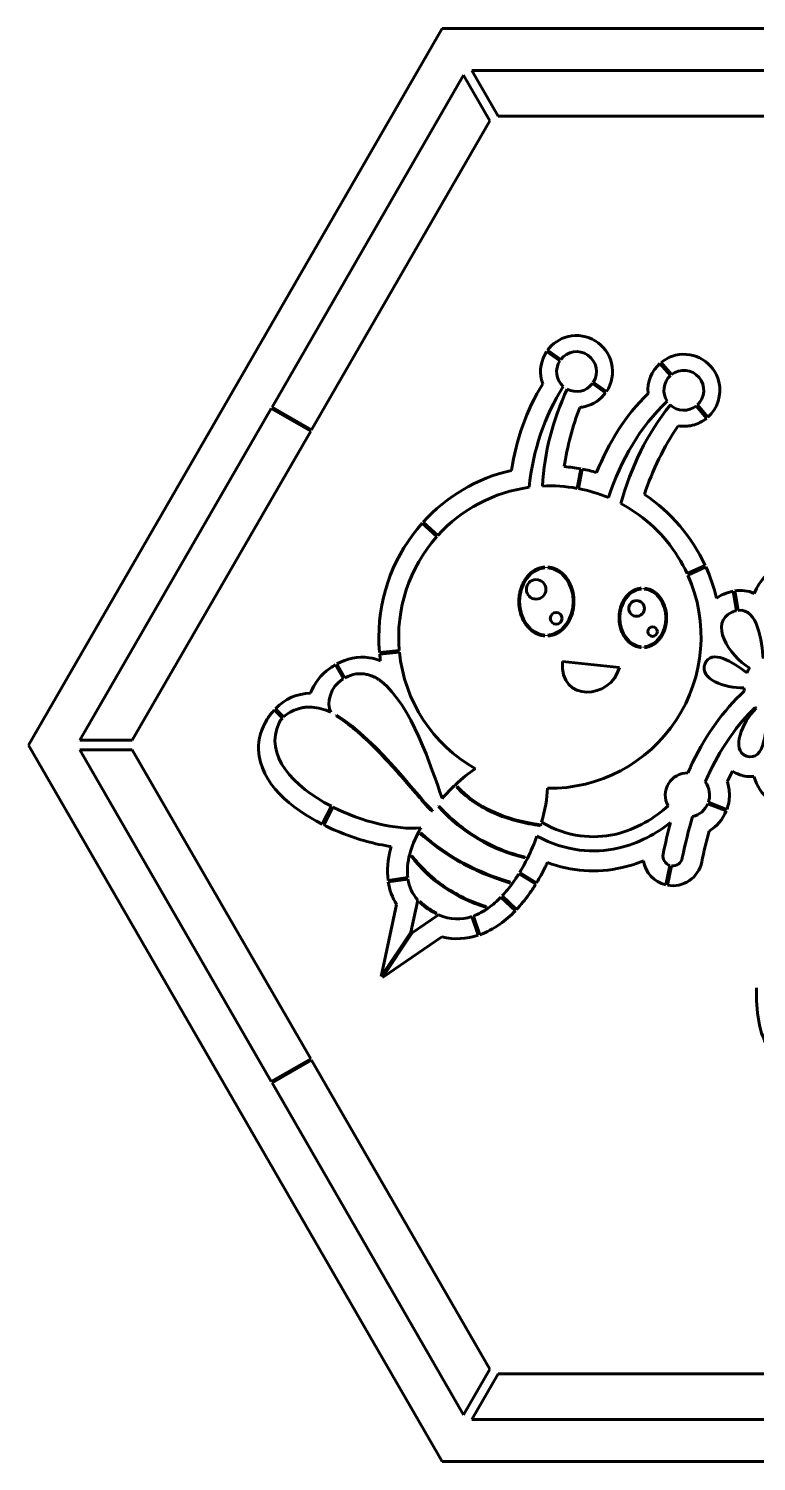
# Model space of a CAD drawing. Header units: millimetres. Extents: x 2 to 1042, y -448 to 452.
# Drawn here: x 2 to 459, y -448 to 452 of the extents above; entities that cross this region are included whole.
import ezdxf

# ---------------------------------------------------------------- set-up
doc = ezdxf.new("R2010")
doc.units = ezdxf.units.MM
doc.linetypes.add('K5LT_BASIC', pattern=[0])

msp = doc.modelspace()

# ---------------------------------------------------------------- linework, layer by layer
at = {"color": 5, "linetype": 'K5LT_BASIC', "lineweight": 60}
for p, q in [((262.18, 451.84), (2.38, 1.85)), ((781.78, 451.84), (262.18, 451.84)), ((521.48, 425.57), (280.81, 425.57)), ((280.81, 425.57), (297.33, 396.96)), ((275.62, 422.57), (155.28, 214.14)), ((292.13, 393.96), (275.62, 422.57)), ((297.33, 396.96), (521.48, 396.96)), ((180.06, 199.84), (292.13, 393.96)), ((336.01, 243.2), (327.75, 248.98)), ((328.33, 249.8), (336.59, 244.02)), ((405.47, 233.87), (398.94, 241.56)), ((399.7, 242.21), (406.23, 234.52)), ((364.75, 223.06), (356.49, 228.85)), ((357.06, 229.67), (365.33, 223.88)), ((154.78, 213.28), (34.45, 4.85)), ((179.56, 198.97), (154.78, 213.28)), ((155.28, 214.14), (180.06, 199.84)), ((428.2, 207.1), (421.66, 214.81)), ((422.42, 215.45), (428.96, 207.75)), ((67.48, 4.85), (179.56, 198.97)), ((346.86, 163.08), (349.15, 175.35)), ((350.14, 175.17), (347.84, 162.9)), ((380.11, 150.2), (385.72, 146.41)), ((258.82, 132.79), (249.55, 141.12)), ((250.22, 141.86), (259.49, 133.53)), ((326.6, 113.14), (326.6, 113.64)), ((328.6, 113.64), (328.6, 113.14)), ((416, 109.5), (427.35, 114.67)), ((427.77, 113.76), (416.41, 108.59)), ((387.16, 99.84), (387.16, 100.34)), ((389.16, 100.34), (389.16, 99.84)), ((447.04, 86.23), (444.87, 98.5)), ((445.86, 98.68), (448.02, 86.4)), ((326.6, 70.37), (326.6, 70.87)), ((328.6, 70.87), (328.6, 70.37)), ((387.16, 63.06), (387.16, 63.56)), ((389.16, 63.56), (389.16, 63.06)), ((222.77, 59.87), (235.18, 61.12)), ((235.27, 60.13), (222.87, 58.88)), ((373.43, 50.45), (337.61, 54.4)), ((200.11, 43.5), (195.08, 52.28)), ((195.96, 52.77), (200.98, 43.99)), ((161.81, 18.81), (156.68, 23.91)), ((157.37, 24.64), (162.51, 19.51)), ((195.7, 20.51), (195.45, 20.08)), ((2.38, 1.85), (262.18, -448.14)), ((34.45, 4.85), (67.48, 4.85)), ((67.48, -1.15), (34.45, -1.15)), ((34.45, -1.15), (154.78, -209.57)), ((179.56, -195.27), (67.48, -1.15)), ((271.46, -24.17), (271.1, -24.52)), ((440.62, -39.55), (428.98, -35.07)), ((429.34, -34.14), (440.98, -38.62)), ((429.93, -27.49), (430.07, -28.79)), ((186.81, -47.92), (192.57, -36.67)), ((193.46, -37.12), (187.7, -48.37)), ((256.04, -39.56), (256.12, -39.07)), ((260.12, -36.47), (259.75, -36.81)), ((248.68, -53.4), (248.35, -53.77)), ((323.97, -48.83), (324.03, -48.33)), ((243.05, -67.66), (242.66, -67.96)), ((314.21, -69.03), (314.32, -68.54)), ((320.92, -85.53), (310.3, -79)), ((310.82, -78.15), (321.44, -84.68)), ((402.59, -86.03), (405.19, -73.83)), ((406.17, -74.03), (403.57, -86.24)), ((228.16, -83.17), (240.49, -81.4)), ((240.64, -82.39), (228.31, -84.16)), ((304.84, -84.85), (304.98, -84.37)), ((233.47, -98.41), (223.75, -143.64)), ((242.52, -115.64), (246.82, -95.6)), ((248.2, -96.36), (247.84, -96.71)), ((308.09, -102.28), (299.06, -93.69)), ((299.74, -92.96), (308.78, -101.56)), ((259.9, -104.84), (243.35, -116.2)), ((258.53, -104.22), (258.75, -103.77)), ((284.81, -117.69), (280.79, -105.92)), ((281.74, -105.59), (285.76, -117.37)), ((289.68, -100.15), (289.83, -99.67)), ((223.75, -143.64), (242.52, -115.64)), ((243.35, -116.2), (224.58, -144.2)), ((224.58, -144.2), (261.86, -118.61)), ((154.78, -209.57), (179.56, -195.27)), ((180.06, -196.14), (155.28, -210.44)), ((292.13, -390.26), (180.06, -196.14)), ((155.28, -210.44), (275.62, -418.87)), ((275.62, -418.87), (292.13, -390.26)), ((297.33, -393.26), (280.81, -421.87)), ((521.48, -393.26), (297.33, -393.26)), ((280.81, -421.87), (521.48, -421.86)), ((262.18, -448.14), (781.78, -448.13))]:
    msp.add_line(p, q, dxfattribs=at)
msp.add_circle((394.34, 73.06), 2.96, dxfattribs=at)
for centre, radius, start, end in [((346.54, 236.43), 12.51, 147.27428, 228.09837), ((346.54, 236.43), 12.51, 327.27428, 142.69369), ((413.95, 224.66), 12.52, 312.6233, 128.0447), ((346.54, 236.43), 12.51, 241.8696, 322.69369), ((413.95, 224.66), 12.52, 132.6233, 213.45139), ((413.95, 224.66), 12.52, 227.21661, 308.0447), ((329.78, 69.65), 94.98, 97.89233, 137.73545), ((329.78, 69.65), 94.98, 79.64074, 92.84567), ((329.78, 69.65), 94.98, 67.24999, 79.03752), ((329.78, 69.65), 94.98, 58.00257, 61.98776), ((329.78, 69.65), 94.98, 24.80516, 53.91383), ((329.78, 69.65), 94.98, 138.33866, 185.14794), ((329.78, 69.65), 94.98, 269.09042, 24.20194), ((329.78, 69.65), 94.98, 185.75117, 240.51015), ((469.05, 39.52), 17.42, 142.07143, 153.62588), ((469.05, 39.52), 17.42, 185.85512, 192.14668), ((469.05, 39.52), 17.42, 233.90957, 236.51252), ((416.19, -29.62), 13.9, 88.91225, 209.01931), ((416.19, -29.62), 13.9, 8.81483, 36.43507), ((416.19, -29.62), 13.9, 283.44208, 336.90596), ((416.19, -29.62), 13.9, 341.02848, 3.42154)]:
    msp.add_arc(centre, radius, start, end, dxfattribs=at)
for centre, major_axis, ratio, start_param, end_param in [((327.6, 92.01), (0, 21.17), 0.794358, 0.059489, 3.082103), ((327.6, 92.01), (0, 21.17), 0.794358, 3.201082, 6.223696), ((388.16, 81.7), (0, 18.18), 0.79438, 0.069285, 3.072307), ((388.16, 81.7), (0, 18.18), 0.79438, 3.210878, 6.2139)]:
    msp.add_ellipse(centre, major_axis=major_axis, ratio=ratio, start_param=start_param, end_param=end_param, dxfattribs=at)
for centre, major_axis, ratio in [((321.15, 99.62), (0, 6.15), 0.999708), ((384.27, 87.62), (0, 4.92), 0.999634), ((333.74, 81.42), (3.7, 0), 0.999514)]:
    msp.add_ellipse(centre, major_axis=major_axis, ratio=ratio, dxfattribs=at)
for points, degree in [([(368.53, 241.75), (365.61, 253.84), (353.31, 261.35), (341.22, 258.43)], 3), ([(341.22, 258.43), (335.85, 257.13), (331.38, 253.97), (328.33, 249.8)], 3), ([(327.75, 248.98), (324.36, 243.9), (323.01, 237.48), (324.55, 231.12)], 3), ([(408.64, 246.65), (405.26, 245.84), (402.24, 244.29), (399.7, 242.21)], 3), ([(435.95, 229.98), (433.03, 242.07), (420.73, 249.58), (408.64, 246.65)], 3), ([(365.33, 223.88), (368.72, 228.96), (370.07, 235.39), (368.53, 241.75)], 3), ([(398.94, 241.56), (393.72, 236.89), (390.79, 229.91), (391.42, 222.68)], 3), ([(325.27, 228.71), (314.95, 212.06), (308.71, 193.7), (305.59, 174.36)], 3), ([(316.74, 163.73), (319.29, 187.08), (326.22, 208.25), (338.18, 227.12)], 3), ([(324.55, 231.12), (324.75, 230.3), (324.99, 229.5), (325.27, 228.71)], 3), ([(340.64, 225.4), (331.54, 206.02), (326.39, 185.63), (325.06, 164.51)], 3), ([(428.96, 207.75), (435, 213.14), (437.97, 221.61), (435.95, 229.98)], 3), ([(351.86, 214.44), (357.23, 215.74), (361.7, 218.9), (364.75, 223.06)], 3), ([(391.42, 222.68), (376.95, 208.65), (366.76, 191.61), (359.14, 173.03)], 3), ([(366.51, 157.24), (374.78, 181.16), (386.22, 201.69), (403.5, 217.76)], 3), ([(338.85, 176.72), (340.69, 189.45), (344.02, 201.85), (348.61, 213.9)], 3), ([(348.61, 213.9), (349.69, 214), (350.78, 214.18), (351.86, 214.44)], 3), ([(405.45, 215.48), (390.53, 197.14), (380.75, 176.26), (374.39, 153.5)], 3), ([(419.28, 202.67), (422.65, 203.49), (425.67, 205.04), (428.2, 207.1)], 3), ([(389.16, 159.21), (394.26, 174.59), (401.21, 189), (410.46, 202.31)], 3), ([(410.46, 202.31), (413.34, 201.86), (416.34, 201.96), (419.28, 202.67)], 3), ([(305.59, 174.36), (283.74, 169.34), (264.61, 157.74), (250.22, 141.86)], 3), ([(349.15, 175.35), (345.75, 175.97), (342.31, 176.43), (338.85, 176.72)], 3), ([(359.14, 173.03), (356.17, 173.87), (353.17, 174.59), (350.14, 175.17)], 3), ([(427.35, 114.67), (419.09, 132.58), (405.96, 148.07), (389.16, 159.21)], 3), ([(249.55, 141.12), (232.54, 122.01), (222.33, 96.88), (222.33, 69.65)], 3), ([(434.43, 94.04), (432.85, 100.85), (430.61, 107.45), (427.77, 113.76)], 3), ([(476.35, 115.14), (467.67, 112.5), (461.86, 105.39), (458.11, 97.08)], 3), ([(458.11, 97.08), (454.15, 98.89), (449.97, 99.32), (445.86, 98.68)], 3), ([(439.05, 96.65), (437.4, 95.93), (435.85, 95.06), (434.43, 94.04)], 3), ([(444.87, 98.5), (442.9, 98.12), (440.95, 97.49), (439.05, 96.65)], 3), ([(455.31, 50.22), (441.95, 58), (429.56, 78.87), (444.06, 85.24)], 3), ([(444.06, 85.24), (445.11, 85.7), (446.1, 86.02), (447.04, 86.23)], 3), ([(448.02, 86.4), (460.68, 88.06), (462.82, 66.39), (463.78, 56.12)], 3), ([(222.33, 69.65), (222.33, 66.36), (222.48, 63.1), (222.77, 59.87)], 3), ([(216.36, 56.65), (209.09, 57.77), (202.19, 56.18), (195.96, 52.77)], 3), ([(223.37, 54.71), (221.11, 55.62), (218.78, 56.28), (216.36, 56.65)], 3), ([(222.87, 58.88), (223.01, 57.48), (223.17, 56.09), (223.37, 54.71)], 3), ([(337.61, 54.4), (335.85, 28.26), (368.25, 30.42), (373.43, 50.45)], 3), ([(427.13, 52.65), (431.06, 62.88), (445.08, 53.54), (453.44, 47.26)], 3), ([(191.68, 50.09), (185.77, 45.89), (181.65, 40.5), (179.38, 34.33)], 3), ([(195.08, 52.28), (193.92, 51.61), (192.79, 50.88), (191.68, 50.09)], 3), ([(200.98, 43.99), (205.78, 46.62), (210.36, 47.21), (214.7, 46.22)], 3), ([(214.7, 46.22), (219.87, 45.07), (223.92, 41.68)], 2), ([(451.72, 37.74), (439.64, 37.44), (423.55, 43.35), (427.13, 52.65)], 3), ([(192.17, 22.4), (189.22, 27.91), (191.91, 38.57), (199.62, 43.2)], 3), ([(199.62, 43.2), (199.78, 43.3), (199.95, 43.4), (200.11, 43.5)], 3), ([(223.92, 41.68), (242.36, 27.63), (255.54, -12.51), (262.06, -31.6)], 3), ([(179.38, 34.33), (171.06, 34.16), (163.5, 30.97), (157.37, 24.64)], 3), ([(419.65, -8.81), (428.04, 8.44), (438.69, 23.38), (451.86, 35.71)], 3), ([(451.86, 35.71), (451.91, 35.76), (451.97, 35.81), (452.02, 35.85)], 3), ([(152.26, 18.1), (148.57, 12.27), (146.57, 5.66), (146.83, -1.27)], 3), ([(156.68, 23.91), (155.11, 22.19), (153.63, 20.25), (152.26, 18.1)], 3), ([(159.66, 15.83), (160.2, 16.86), (160.92, 17.86), (161.81, 18.81)], 3), ([(162.51, 19.51), (164.86, 21.74), (168.13, 23.57), (171.92, 24.62)], 3), ([(171.92, 24.62), (176.03, 26.04), (180.35, 25.56)], 2), ([(180.35, 25.56), (184.16, 25.39), (188.18, 24.42), (192.17, 22.4)], 3), ([(256.12, -39.07), (252.93, -38.55), (221.24, 5.62), (195.7, 20.51)], 3), ([(458.79, 25.44), (447.46, 14.48), (438.16, 1.19), (430.68, -14.18)], 3), ([(453.2, -5.06), (443.18, -1.53), (450.6, 16.49), (459.44, 24.99)], 3), ([(466.39, 22.31), (465.92, 12.96), (464.94, -9.21), (453.2, -5.06)], 3), ([(192.57, -36.67), (168.32, -24.11), (150.16, -4.47), (159.66, 15.83)], 3), ([(146.83, -1.27), (147.61, -22.28), (167.74, -38.17), (186.81, -47.92)], 3), ([(416.46, -15.72), (417.48, -13.38), (418.55, -11.07), (419.65, -8.81)], 3), ([(270.45, -23.07), (274.71, -19.08), (278.99, -15.66), (283.02, -13.03)], 3), ([(430.68, -14.18), (429.53, -16.52), (428.43, -18.92), (427.38, -21.36)], 3), ([(441.89, -19.63), (442.72, -17.91), (443.59, -16.21), (444.49, -14.53)], 3), ([(444.49, -14.53), (445.89, -15.47), (447.42, -16.24), (449.05, -16.82)], 3), ([(449.05, -16.82), (451.94, -17.84), (454.93, -18.25), (457.88, -17.94)], 3), ([(457.88, -17.94), (459.75, -23.89), (462.88, -29.01), (467.93, -32.38)], 3), ([(262.1, -31.71), (264.81, -28.62), (267.62, -25.72), (270.45, -23.07)], 3), ([(328.27, -25.32), (328.06, -31.53), (326.75, -38.93), (324.51, -46.71)], 3), ([(441.16, -21.14), (441.4, -20.63), (441.64, -20.13), (441.89, -19.63)], 3), ([(442.56, -29.62), (442.56, -26.71), (442.09, -23.85), (441.16, -21.14)], 3), ([(262.06, -31.6), (262.03, -31.53), (262.01, -31.46), (262.1, -31.71)], 3), ([(440.98, -38.62), (442.01, -35.79), (442.56, -32.76), (442.56, -29.62)], 3), ([(248.78, -50.21), (233.05, -51.6), (211.64, -46.35), (193.46, -37.12)], 3), ([(259.75, -36.81), (275.13, -53.58), (293.22, -64), (314.21, -69.03)], 3), ([(370.5, -54.28), (384.35, -51.18), (395.97, -43.72), (404.04, -36.36)], 3), ([(419.42, -43.14), (416.91, -51.39), (414.76, -60.07), (412.97, -69.13)], 3), ([(429.76, -52.24), (434.66, -49.29), (438.48, -44.82), (440.62, -39.55)], 3), ([(187.7, -48.37), (192.08, -50.57), (196.38, -52.45), (200.37, -53.98)], 3), ([(200.37, -53.98), (209.46, -57.49), (219.82, -60.45), (230.16, -61.92)], 3), ([(241.75, -66.77), (243.02, -62), (245.03, -57.16), (247.57, -52.4)], 3), ([(247.57, -52.4), (247.96, -51.67), (248.36, -50.94), (248.78, -50.21)], 3), ([(304.98, -84.37), (284.08, -78.09), (265.94, -68.78), (248.68, -53.4)], 3), ([(324.51, -46.71), (341.29, -56.17), (357, -57.31), (370.5, -54.28)], 3), ([(405.62, -46.76), (396.98, -53.64), (385.63, -60.06), (372.43, -63.01)], 3), ([(400.94, -66.78), (402.3, -59.9), (403.85, -53.22), (405.62, -46.76)], 3), ([(425.21, -71.54), (426.48, -65.05), (427.99, -58.61), (429.76, -52.24)], 3), ([(230.16, -61.92), (230, -62.46), (229.85, -63.01), (229.7, -63.56)], 3), ([(321.69, -55.37), (319.98, -60.06), (317.96, -64.79), (315.67, -69.37)], 3), ([(372.43, -63.01), (357.4, -66.38), (340.06, -65.29), (321.69, -55.37)], 3), ([(229.7, -63.56), (227.95, -70.15), (227.34, -76.8), (228.16, -83.17)], 3), ([(240.49, -81.4), (239.91, -76.74), (240.41, -71.8), (241.75, -66.77)], 3), ([(242.66, -67.96), (254.99, -84.01), (270.77, -94.05), (289.68, -100.15)], 3), ([(315.67, -69.37), (314.17, -72.37), (312.55, -75.31), (310.82, -78.15)], 3), ([(326.82, -74.94), (327.31, -73.96), (327.79, -72.97), (328.26, -71.98)], 3), ([(328.26, -71.98), (343.23, -77.47), (359.09, -78.78), (375.15, -75.18)], 3), ([(375.15, -75.18), (379.74, -74.15), (384.24, -72.74), (388.61, -71)], 3), ([(388.61, -71), (389.8, -78.17), (395.19, -84.25), (402.59, -86.03)], 3), ([(405.19, -73.83), (402.21, -72.93), (400.33, -69.9), (400.94, -66.78)], 3), ([(403.57, -86.24), (413.56, -88.09), (423.24, -81.53), (425.21, -71.54)], 3), ([(412.97, -69.13), (412.35, -72.32), (409.35, -74.45), (406.17, -74.03)], 3), ([(321.44, -84.68), (323.38, -81.51), (325.16, -78.25), (326.82, -74.94)], 3), ([(228.31, -84.16), (229.08, -89.15), (230.75, -93.95), (233.47, -98.41)], 3), ([(246.82, -95.6), (243.37, -91.66), (241.41, -87.18), (240.64, -82.39)], 3), ([(306.42, -84.8), (304.31, -87.72), (302.09, -90.47), (299.74, -92.96)], 3), ([(316.54, -92.09), (318.07, -89.96), (319.53, -87.77), (320.92, -85.53)], 3), ([(247.84, -96.71), (249.15, -98.06), (250.66, -99.35), (252.36, -100.55)], 3), ([(252.65, -100.15), (252.09, -99.75), (251.01, -98.94), (249.53, -97.67), (248.63, -96.8), (248.2, -96.36)], 3), ([(299.06, -93.69), (296.53, -96.31), (293.87, -98.64), (291.11, -100.6)], 3), ([(308.78, -101.56), (311.58, -98.57), (314.17, -95.38), (316.54, -92.09)], 3), ([(252.36, -100.55), (254.44, -102.03), (256.49, -103.24), (258.53, -104.22)], 3), ([(280.79, -105.92), (274.21, -108.05), (267.2, -107.97), (259.9, -104.84)], 3), ([(291.11, -100.6), (288.11, -102.73), (284.98, -104.43), (281.74, -105.59)], 3), ([(298.33, -110.77), (301.83, -108.28), (305.09, -105.4), (308.09, -102.28)], 3), ([(285.76, -117.37), (290.11, -115.84), (294.32, -113.61), (298.33, -110.77)], 3), ([(261.86, -118.61), (269.65, -120.54), (277.42, -120.12), (284.81, -117.69)], 3), ([(459.52, -150.77), (459.3, -164.67), (460.62, -179.38), (468.3, -190.28)], 3)]:
    msp.add_open_spline(points, degree=degree, dxfattribs=at)
for points, knots in [([(326.6, 113.64), (325.77, 113.58), (324.2, 113.33), (322.04, 112.59), (320.1, 111.6), (318.29, 110.35), (316.56, 108.78), (314.98, 106.93), (313.58, 104.83), (312.4, 102.51), (311.45, 100), (310.77, 97.35), (310.36, 94.6), (310.24, 91.8), (310.4, 89.01), (310.85, 86.26), (311.58, 83.62), (312.57, 81.13), (313.79, 78.83), (315.23, 76.75), (316.86, 74.93), (318.63, 73.4), (320.59, 72.12), (322.65, 71.18), (324.69, 70.59), (325.99, 70.41), (326.6, 70.37)], [0, 0, 0, 0, 0.144497, 0.270889, 0.385184, 0.503984, 0.628502, 0.752993, 0.879368, 1.006679, 1.134898, 1.263789, 1.393192, 1.522897, 1.65267, 1.78227, 1.911474, 2.040091, 2.167952, 2.294864, 2.420629, 2.544518, 2.667802, 2.801633, 2.921627, 3.026907, 3.026907, 3.026907, 3.026907]), ([(328.6, 70.37), (329.44, 70.43), (331.01, 70.69), (333.17, 71.43), (335.1, 72.41), (336.92, 73.67), (338.64, 75.23), (340.23, 77.08), (341.63, 79.18), (342.81, 81.51), (343.76, 84.01), (344.44, 86.66), (344.85, 89.41), (344.97, 92.21), (344.81, 95.01), (344.36, 97.75), (343.63, 100.39), (342.64, 102.88), (341.42, 105.19), (339.98, 107.26), (338.35, 109.08), (336.58, 110.61), (334.62, 111.89), (332.56, 112.84), (330.52, 113.42), (329.22, 113.6), (328.6, 113.64)], [0, 0, 0, 0, 0.144497, 0.270889, 0.385184, 0.503984, 0.628502, 0.752993, 0.879368, 1.006679, 1.134898, 1.263789, 1.393192, 1.522897, 1.65267, 1.78227, 1.911474, 2.040091, 2.167952, 2.294864, 2.420629, 2.544518, 2.667802, 2.801633, 2.921627, 3.026907, 3.026907, 3.026907, 3.026907]), ([(387.16, 100.34), (386.43, 100.28), (385.09, 100.04), (383.23, 99.39), (381.57, 98.52), (380.01, 97.42), (378.53, 96.06), (377.17, 94.45), (375.98, 92.62), (374.97, 90.6), (374.17, 88.42), (373.59, 86.13), (373.26, 83.75), (373.17, 81.33), (373.33, 78.92), (373.74, 76.56), (374.39, 74.29), (375.26, 72.15), (376.34, 70.17), (377.6, 68.4), (379.01, 66.85), (380.56, 65.55), (382.25, 64.48), (383.98, 63.71), (385.65, 63.24), (386.68, 63.09), (387.16, 63.06)], [0, 0, 0, 0, 0.143907, 0.269825, 0.383859, 0.502558, 0.627197, 0.751958, 0.878695, 1.006394, 1.134991, 1.264235, 1.393961, 1.52396, 1.654007, 1.783867, 1.913327, 2.0422, 2.170306, 2.29742, 2.423264, 2.547111, 2.669817, 2.801429, 2.914571, 3.00881, 3.00881, 3.00881, 3.00881]), ([(389.16, 63.06), (389.88, 63.12), (391.22, 63.35), (393.08, 64.01), (394.74, 64.87), (396.3, 65.97), (397.78, 67.33), (399.14, 68.95), (400.33, 70.77), (401.34, 72.79), (402.14, 74.97), (402.72, 77.27), (403.05, 79.64), (403.14, 82.06), (402.98, 84.47), (402.57, 86.84), (401.92, 89.11), (401.05, 91.25), (399.97, 93.22), (398.71, 95), (397.3, 96.54), (395.76, 97.84), (394.07, 98.92), (392.33, 99.69), (390.66, 100.15), (389.63, 100.3), (389.16, 100.34)], [0, 0, 0, 0, 0.143907, 0.269825, 0.383859, 0.502558, 0.627197, 0.751958, 0.878695, 1.006394, 1.134991, 1.264235, 1.393961, 1.52396, 1.654007, 1.783867, 1.913327, 2.0422, 2.170306, 2.29742, 2.423264, 2.547111, 2.669817, 2.801429, 2.914571, 3.00881, 3.00881, 3.00881, 3.00881]), ([(195.45, 20.08), (199.44, 17.75), (207.84, 11.57), (220.32, -0.18), (231.72, -12.41), (240.54, -22.55), (246.49, -29.57), (250.03, -33.69), (252.15, -36.09), (253.48, -37.52), (254.34, -38.38), (254.88, -38.88), (255.24, -39.16), (255.48, -39.33), (255.67, -39.44), (255.84, -39.52), (255.97, -39.55), (256.04, -39.56)], [1, 1, 1, 1, 1.0366884, 1.0741144, 1.1089392, 1.1420245, 1.1663136, 1.1835806, 1.1958702, 1.2055756, 1.2130187, 1.218821, 1.2227485, 1.225742, 1.2281996, 1.2304259, 1.2327227, 1.2327227, 1.2327227, 1.2327227]), ([(271.1, -24.52), (274.79, -28.43), (282.61, -34.92), (295.8, -41.79), (309.42, -46.28), (318.97, -48.14), (323.97, -48.83)], [0, 0, 0, 0, 1.18821, 2.231297, 3.120186, 4, 4, 4, 4]), ([(324.03, -48.33), (324.03, -48.33), (324.03, -48.33), (301.41, -45.21), (283.8, -37.25), (271.46, -24.17)], [0, 0, 0, 0, 0, 0, 3, 3, 3, 3]), ([(314.32, -68.54), (307.78, -66.97), (295.68, -62.93), (280.56, -54.56), (268.98, -45.5), (262.76, -39.35), (260.12, -36.47)], [0.5052423, 0.5052423, 0.5052423, 0.5052423, 0.5801121, 0.6501105, 0.7032713, 0.7444661, 0.7444661, 0.7444661, 0.7444661]), ([(248.35, -53.77), (253.86, -58.69), (264.8, -67.08), (280.44, -75.78), (293.8, -81.31), (301.57, -83.87), (304.84, -84.85)], [1.0054721, 1.0054721, 1.0054721, 1.0054721, 1.0816758, 1.1542945, 1.207487, 1.2448384, 1.2448384, 1.2448384, 1.2448384]), ([(289.83, -99.67), (284.13, -97.84), (273.85, -93.66), (261.08, -85.8), (251.05, -77.17), (245.54, -70.9), (243.05, -67.66)], [0.5058633, 0.5058633, 0.5058633, 0.5058633, 0.5779665, 0.642788, 0.6957112, 0.7440178, 0.7440178, 0.7440178, 0.7440178]), ([(310.3, -79), (309.06, -81), (307.76, -82.94), (306.42, -84.8), (306.42, -84.8), (306.42, -84.8)], [0, 0, 0, 0, 3, 3, 3, 3, 3, 3]), ([(258.75, -103.77), (258.08, -103.45), (256.73, -102.75), (254.93, -101.68), (253.56, -100.78), (252.88, -100.31), (252.65, -100.15)], [0.6, 0.6, 0.6, 0.6, 0.6544669, 0.7089338, 0.7452451, 0.7634008, 0.7634008, 0.7634008, 0.7634008])]:
    msp.add_open_spline(points, degree=3, knots=knots, dxfattribs=at)

doc.saveas('drawing.dxf')
